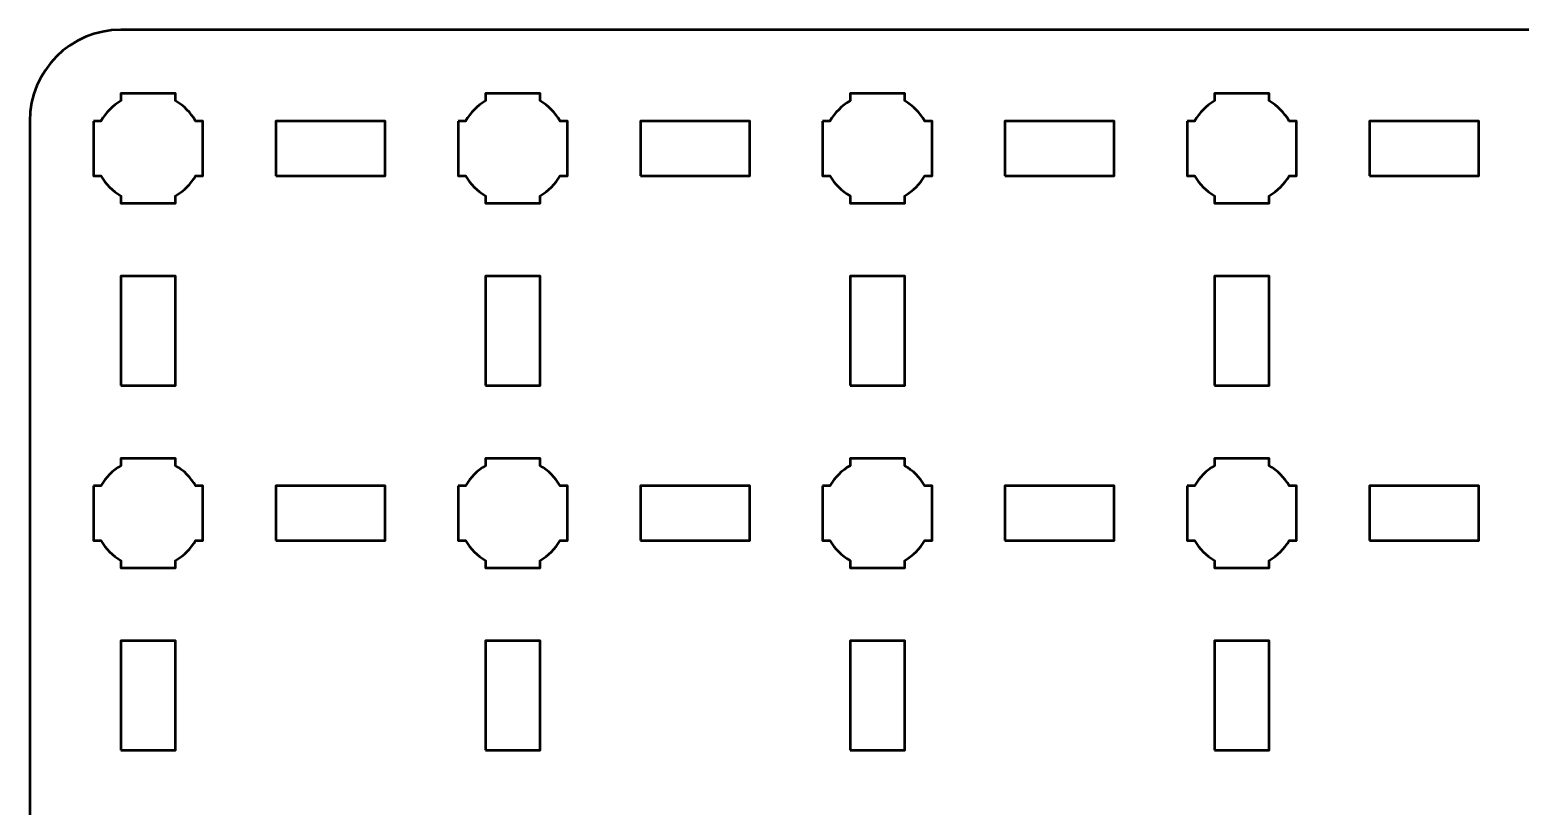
# Model space of a CAD drawing. Header units: centimetres. Extents: x -19.1 to -1.9, y -19.5 to -10.2.
# Drawn here: x -19.15 to -10.97, y -14.46 to -10.2 of the extents above; entities that cross this region are included whole.
import ezdxf

# ---------------------------------------------------------------- set-up
doc = ezdxf.new("R2010")
doc.units = ezdxf.units.CM
doc.header["$MEASUREMENT"] = 0
doc.layers.add('Layer 1', color=7, linetype='Continuous')

msp = doc.modelspace()

# ---------------------------------------------------------------- linework, layer by layer
at = {"layer": 'Layer 1', "lineweight": 53}
for points in [[(-17.8, -11), (-17.2, -11), (-17.2, -10.7), (-17.8, -10.7), (-17.8, -11)], [(-15.8, -11), (-15.2, -11), (-15.2, -10.7), (-15.8, -10.7), (-15.8, -11)], [(-13.8, -11), (-13.2, -11), (-13.2, -10.7), (-13.8, -10.7), (-13.8, -11)], [(-11.8, -11), (-11.2, -11), (-11.2, -10.7), (-11.8, -10.7), (-11.8, -11)], [(-18.65, -12.15), (-18.35, -12.15), (-18.35, -11.55), (-18.65, -11.55), (-18.65, -12.15)], [(-16.65, -12.15), (-16.35, -12.15), (-16.35, -11.55), (-16.65, -11.55), (-16.65, -12.15)], [(-14.65, -12.15), (-14.35, -12.15), (-14.35, -11.55), (-14.65, -11.55), (-14.65, -12.15)], [(-12.65, -12.15), (-12.35, -12.15), (-12.35, -11.55), (-12.65, -11.55), (-12.65, -12.15)], [(-17.8, -13), (-17.2, -13), (-17.2, -12.7), (-17.8, -12.7), (-17.8, -13)], [(-15.8, -13), (-15.2, -13), (-15.2, -12.7), (-15.8, -12.7), (-15.8, -13)], [(-13.8, -13), (-13.2, -13), (-13.2, -12.7), (-13.8, -12.7), (-13.8, -13)], [(-11.8, -13), (-11.2, -13), (-11.2, -12.7), (-11.8, -12.7), (-11.8, -13)], [(-18.65, -14.15), (-18.35, -14.15), (-18.35, -13.55), (-18.65, -13.55), (-18.65, -14.15)], [(-16.65, -14.15), (-16.35, -14.15), (-16.35, -13.55), (-16.65, -13.55), (-16.65, -14.15)], [(-14.65, -14.15), (-14.35, -14.15), (-14.35, -13.55), (-14.65, -13.55), (-14.65, -14.15)], [(-12.65, -14.15), (-12.35, -14.15), (-12.35, -13.55), (-12.65, -13.55), (-12.65, -14.15)]]:
    msp.add_lwpolyline(points, close=True, dxfattribs=at)
for points, knots in [([(-19.15, -19), (-19.15, -19), (-19.15, -10.7), (-19.15, -10.7), (-19.15, -10.7), (-19.15, -10.42391), (-18.92609, -10.2), (-18.65, -10.2), (-18.65, -10.2), (-18.65, -10.2), (-2.35, -10.2), (-2.35, -10.2), (-2.35, -10.2), (-2.07391, -10.2), (-1.85, -10.42391), (-1.85, -10.7), (-1.85, -10.7), (-1.85, -10.7), (-1.85, -19), (-1.85, -19), (-1.85, -19), (-1.85, -19.27609), (-2.07391, -19.5), (-2.35, -19.5), (-2.35, -19.5), (-2.35, -19.5), (-18.65, -19.5), (-18.65, -19.5), (-18.65, -19.5), (-18.92609, -19.5), (-19.15, -19.27609), (-19.15, -19)], [0, 0, 0, 0, 0.125, 0.125, 0.125, 0.125, 0.25, 0.25, 0.25, 0.25, 0.375, 0.375, 0.375, 0.375, 0.5, 0.5, 0.5, 0.5, 0.625, 0.625, 0.625, 0.625, 0.75, 0.75, 0.75, 0.75, 0.875, 0.875, 0.875, 0.875, 1, 1, 1, 1]), ([(-18.8, -10.7), (-18.8, -10.7), (-18.75985, -10.7), (-18.75985, -10.7), (-18.75985, -10.7), (-18.7335, -10.65447), (-18.69553, -10.6165), (-18.65, -10.59015), (-18.65, -10.59015), (-18.65, -10.59015), (-18.65, -10.55), (-18.65, -10.55), (-18.65, -10.55), (-18.65, -10.55), (-18.5, -10.55), (-18.5, -10.55), (-18.5, -10.55), (-18.5, -10.55), (-18.35, -10.55), (-18.35, -10.55), (-18.35, -10.55), (-18.35, -10.55), (-18.35, -10.59015), (-18.35, -10.59015), (-18.35, -10.59015), (-18.30447, -10.6165), (-18.2665, -10.65447), (-18.24015, -10.7), (-18.24015, -10.7), (-18.24015, -10.7), (-18.2, -10.7), (-18.2, -10.7), (-18.2, -10.7), (-18.2, -10.7), (-18.2, -10.85), (-18.2, -10.85), (-18.2, -10.85), (-18.2, -10.85), (-18.2, -11), (-18.2, -11), (-18.2, -11), (-18.2, -11), (-18.24015, -11), (-18.24015, -11), (-18.24015, -11), (-18.2665, -11.04553), (-18.30447, -11.0835), (-18.35, -11.10985), (-18.35, -11.10985), (-18.35, -11.10985), (-18.35, -11.15), (-18.35, -11.15), (-18.35, -11.15), (-18.35, -11.15), (-18.5, -11.15), (-18.5, -11.15), (-18.5, -11.15), (-18.5, -11.15), (-18.65, -11.15), (-18.65, -11.15), (-18.65, -11.15), (-18.65, -11.15), (-18.65, -11.10985), (-18.65, -11.10985), (-18.65, -11.10985), (-18.69553, -11.0835), (-18.7335, -11.04553), (-18.75985, -11), (-18.75985, -11), (-18.75985, -11), (-18.8, -11), (-18.8, -11), (-18.8, -11), (-18.8, -11), (-18.8, -10.85), (-18.8, -10.85), (-18.8, -10.85), (-18.8, -10.85), (-18.8, -10.7), (-18.8, -10.7)], [0, 0, 0, 0, 0.05, 0.05, 0.05, 0.05, 0.1, 0.1, 0.1, 0.1, 0.15, 0.15, 0.15, 0.15, 0.2, 0.2, 0.2, 0.2, 0.25, 0.25, 0.25, 0.25, 0.3, 0.3, 0.3, 0.3, 0.35, 0.35, 0.35, 0.35, 0.4, 0.4, 0.4, 0.4, 0.45, 0.45, 0.45, 0.45, 0.5, 0.5, 0.5, 0.5, 0.55, 0.55, 0.55, 0.55, 0.6, 0.6, 0.6, 0.6, 0.65, 0.65, 0.65, 0.65, 0.7, 0.7, 0.7, 0.7, 0.75, 0.75, 0.75, 0.75, 0.8, 0.8, 0.8, 0.8, 0.85, 0.85, 0.85, 0.85, 0.9, 0.9, 0.9, 0.9, 0.95, 0.95, 0.95, 0.95, 1, 1, 1, 1]), ([(-16.8, -10.7), (-16.8, -10.7), (-16.75985, -10.7), (-16.75985, -10.7), (-16.75985, -10.7), (-16.7335, -10.65447), (-16.69553, -10.6165), (-16.65, -10.59015), (-16.65, -10.59015), (-16.65, -10.59015), (-16.65, -10.55), (-16.65, -10.55), (-16.65, -10.55), (-16.65, -10.55), (-16.5, -10.55), (-16.5, -10.55), (-16.5, -10.55), (-16.5, -10.55), (-16.35, -10.55), (-16.35, -10.55), (-16.35, -10.55), (-16.35, -10.55), (-16.35, -10.59015), (-16.35, -10.59015), (-16.35, -10.59015), (-16.30447, -10.6165), (-16.2665, -10.65447), (-16.24015, -10.7), (-16.24015, -10.7), (-16.24015, -10.7), (-16.2, -10.7), (-16.2, -10.7), (-16.2, -10.7), (-16.2, -10.7), (-16.2, -10.85), (-16.2, -10.85), (-16.2, -10.85), (-16.2, -10.85), (-16.2, -11), (-16.2, -11), (-16.2, -11), (-16.2, -11), (-16.24015, -11), (-16.24015, -11), (-16.24015, -11), (-16.2665, -11.04553), (-16.30447, -11.0835), (-16.35, -11.10985), (-16.35, -11.10985), (-16.35, -11.10985), (-16.35, -11.15), (-16.35, -11.15), (-16.35, -11.15), (-16.35, -11.15), (-16.5, -11.15), (-16.5, -11.15), (-16.5, -11.15), (-16.5, -11.15), (-16.65, -11.15), (-16.65, -11.15), (-16.65, -11.15), (-16.65, -11.15), (-16.65, -11.10985), (-16.65, -11.10985), (-16.65, -11.10985), (-16.69553, -11.0835), (-16.7335, -11.04553), (-16.75985, -11), (-16.75985, -11), (-16.75985, -11), (-16.8, -11), (-16.8, -11), (-16.8, -11), (-16.8, -11), (-16.8, -10.85), (-16.8, -10.85), (-16.8, -10.85), (-16.8, -10.85), (-16.8, -10.7), (-16.8, -10.7)], [0, 0, 0, 0, 0.05, 0.05, 0.05, 0.05, 0.1, 0.1, 0.1, 0.1, 0.15, 0.15, 0.15, 0.15, 0.2, 0.2, 0.2, 0.2, 0.25, 0.25, 0.25, 0.25, 0.3, 0.3, 0.3, 0.3, 0.35, 0.35, 0.35, 0.35, 0.4, 0.4, 0.4, 0.4, 0.45, 0.45, 0.45, 0.45, 0.5, 0.5, 0.5, 0.5, 0.55, 0.55, 0.55, 0.55, 0.6, 0.6, 0.6, 0.6, 0.65, 0.65, 0.65, 0.65, 0.7, 0.7, 0.7, 0.7, 0.75, 0.75, 0.75, 0.75, 0.8, 0.8, 0.8, 0.8, 0.85, 0.85, 0.85, 0.85, 0.9, 0.9, 0.9, 0.9, 0.95, 0.95, 0.95, 0.95, 1, 1, 1, 1]), ([(-14.8, -10.7), (-14.8, -10.7), (-14.75985, -10.7), (-14.75985, -10.7), (-14.75985, -10.7), (-14.7335, -10.65447), (-14.69553, -10.6165), (-14.65, -10.59015), (-14.65, -10.59015), (-14.65, -10.59015), (-14.65, -10.55), (-14.65, -10.55), (-14.65, -10.55), (-14.65, -10.55), (-14.5, -10.55), (-14.5, -10.55), (-14.5, -10.55), (-14.5, -10.55), (-14.35, -10.55), (-14.35, -10.55), (-14.35, -10.55), (-14.35, -10.55), (-14.35, -10.59015), (-14.35, -10.59015), (-14.35, -10.59015), (-14.30447, -10.6165), (-14.2665, -10.65447), (-14.24015, -10.7), (-14.24015, -10.7), (-14.24015, -10.7), (-14.2, -10.7), (-14.2, -10.7), (-14.2, -10.7), (-14.2, -10.7), (-14.2, -10.85), (-14.2, -10.85), (-14.2, -10.85), (-14.2, -10.85), (-14.2, -11), (-14.2, -11), (-14.2, -11), (-14.2, -11), (-14.24015, -11), (-14.24015, -11), (-14.24015, -11), (-14.2665, -11.04553), (-14.30447, -11.0835), (-14.35, -11.10985), (-14.35, -11.10985), (-14.35, -11.10985), (-14.35, -11.15), (-14.35, -11.15), (-14.35, -11.15), (-14.35, -11.15), (-14.5, -11.15), (-14.5, -11.15), (-14.5, -11.15), (-14.5, -11.15), (-14.65, -11.15), (-14.65, -11.15), (-14.65, -11.15), (-14.65, -11.15), (-14.65, -11.10985), (-14.65, -11.10985), (-14.65, -11.10985), (-14.69553, -11.0835), (-14.7335, -11.04553), (-14.75985, -11), (-14.75985, -11), (-14.75985, -11), (-14.8, -11), (-14.8, -11), (-14.8, -11), (-14.8, -11), (-14.8, -10.85), (-14.8, -10.85), (-14.8, -10.85), (-14.8, -10.85), (-14.8, -10.7), (-14.8, -10.7)], [0, 0, 0, 0, 0.05, 0.05, 0.05, 0.05, 0.1, 0.1, 0.1, 0.1, 0.15, 0.15, 0.15, 0.15, 0.2, 0.2, 0.2, 0.2, 0.25, 0.25, 0.25, 0.25, 0.3, 0.3, 0.3, 0.3, 0.35, 0.35, 0.35, 0.35, 0.4, 0.4, 0.4, 0.4, 0.45, 0.45, 0.45, 0.45, 0.5, 0.5, 0.5, 0.5, 0.55, 0.55, 0.55, 0.55, 0.6, 0.6, 0.6, 0.6, 0.65, 0.65, 0.65, 0.65, 0.7, 0.7, 0.7, 0.7, 0.75, 0.75, 0.75, 0.75, 0.8, 0.8, 0.8, 0.8, 0.85, 0.85, 0.85, 0.85, 0.9, 0.9, 0.9, 0.9, 0.95, 0.95, 0.95, 0.95, 1, 1, 1, 1]), ([(-12.8, -10.7), (-12.8, -10.7), (-12.75985, -10.7), (-12.75985, -10.7), (-12.75985, -10.7), (-12.7335, -10.65447), (-12.69553, -10.6165), (-12.65, -10.59015), (-12.65, -10.59015), (-12.65, -10.59015), (-12.65, -10.55), (-12.65, -10.55), (-12.65, -10.55), (-12.65, -10.55), (-12.5, -10.55), (-12.5, -10.55), (-12.5, -10.55), (-12.5, -10.55), (-12.35, -10.55), (-12.35, -10.55), (-12.35, -10.55), (-12.35, -10.55), (-12.35, -10.59015), (-12.35, -10.59015), (-12.35, -10.59015), (-12.30447, -10.6165), (-12.2665, -10.65447), (-12.24015, -10.7), (-12.24015, -10.7), (-12.24015, -10.7), (-12.2, -10.7), (-12.2, -10.7), (-12.2, -10.7), (-12.2, -10.7), (-12.2, -10.85), (-12.2, -10.85), (-12.2, -10.85), (-12.2, -10.85), (-12.2, -11), (-12.2, -11), (-12.2, -11), (-12.2, -11), (-12.24015, -11), (-12.24015, -11), (-12.24015, -11), (-12.2665, -11.04553), (-12.30447, -11.0835), (-12.35, -11.10985), (-12.35, -11.10985), (-12.35, -11.10985), (-12.35, -11.15), (-12.35, -11.15), (-12.35, -11.15), (-12.35, -11.15), (-12.5, -11.15), (-12.5, -11.15), (-12.5, -11.15), (-12.5, -11.15), (-12.65, -11.15), (-12.65, -11.15), (-12.65, -11.15), (-12.65, -11.15), (-12.65, -11.10985), (-12.65, -11.10985), (-12.65, -11.10985), (-12.69553, -11.0835), (-12.7335, -11.04553), (-12.75985, -11), (-12.75985, -11), (-12.75985, -11), (-12.8, -11), (-12.8, -11), (-12.8, -11), (-12.8, -11), (-12.8, -10.85), (-12.8, -10.85), (-12.8, -10.85), (-12.8, -10.85), (-12.8, -10.7), (-12.8, -10.7)], [0, 0, 0, 0, 0.05, 0.05, 0.05, 0.05, 0.1, 0.1, 0.1, 0.1, 0.15, 0.15, 0.15, 0.15, 0.2, 0.2, 0.2, 0.2, 0.25, 0.25, 0.25, 0.25, 0.3, 0.3, 0.3, 0.3, 0.35, 0.35, 0.35, 0.35, 0.4, 0.4, 0.4, 0.4, 0.45, 0.45, 0.45, 0.45, 0.5, 0.5, 0.5, 0.5, 0.55, 0.55, 0.55, 0.55, 0.6, 0.6, 0.6, 0.6, 0.65, 0.65, 0.65, 0.65, 0.7, 0.7, 0.7, 0.7, 0.75, 0.75, 0.75, 0.75, 0.8, 0.8, 0.8, 0.8, 0.85, 0.85, 0.85, 0.85, 0.9, 0.9, 0.9, 0.9, 0.95, 0.95, 0.95, 0.95, 1, 1, 1, 1]), ([(-18.8, -12.7), (-18.8, -12.7), (-18.75985, -12.7), (-18.75985, -12.7), (-18.75985, -12.7), (-18.7335, -12.65447), (-18.69553, -12.6165), (-18.65, -12.59015), (-18.65, -12.59015), (-18.65, -12.59015), (-18.65, -12.55), (-18.65, -12.55), (-18.65, -12.55), (-18.65, -12.55), (-18.5, -12.55), (-18.5, -12.55), (-18.5, -12.55), (-18.5, -12.55), (-18.35, -12.55), (-18.35, -12.55), (-18.35, -12.55), (-18.35, -12.55), (-18.35, -12.59015), (-18.35, -12.59015), (-18.35, -12.59015), (-18.30447, -12.6165), (-18.2665, -12.65447), (-18.24015, -12.7), (-18.24015, -12.7), (-18.24015, -12.7), (-18.2, -12.7), (-18.2, -12.7), (-18.2, -12.7), (-18.2, -12.7), (-18.2, -12.85), (-18.2, -12.85), (-18.2, -12.85), (-18.2, -12.85), (-18.2, -13), (-18.2, -13), (-18.2, -13), (-18.2, -13), (-18.24015, -13), (-18.24015, -13), (-18.24015, -13), (-18.2665, -13.04553), (-18.30447, -13.0835), (-18.35, -13.10985), (-18.35, -13.10985), (-18.35, -13.10985), (-18.35, -13.15), (-18.35, -13.15), (-18.35, -13.15), (-18.35, -13.15), (-18.5, -13.15), (-18.5, -13.15), (-18.5, -13.15), (-18.5, -13.15), (-18.65, -13.15), (-18.65, -13.15), (-18.65, -13.15), (-18.65, -13.15), (-18.65, -13.10985), (-18.65, -13.10985), (-18.65, -13.10985), (-18.69553, -13.0835), (-18.7335, -13.04553), (-18.75985, -13), (-18.75985, -13), (-18.75985, -13), (-18.8, -13), (-18.8, -13), (-18.8, -13), (-18.8, -13), (-18.8, -12.85), (-18.8, -12.85), (-18.8, -12.85), (-18.8, -12.85), (-18.8, -12.7), (-18.8, -12.7)], [0, 0, 0, 0, 0.05, 0.05, 0.05, 0.05, 0.1, 0.1, 0.1, 0.1, 0.15, 0.15, 0.15, 0.15, 0.2, 0.2, 0.2, 0.2, 0.25, 0.25, 0.25, 0.25, 0.3, 0.3, 0.3, 0.3, 0.35, 0.35, 0.35, 0.35, 0.4, 0.4, 0.4, 0.4, 0.45, 0.45, 0.45, 0.45, 0.5, 0.5, 0.5, 0.5, 0.55, 0.55, 0.55, 0.55, 0.6, 0.6, 0.6, 0.6, 0.65, 0.65, 0.65, 0.65, 0.7, 0.7, 0.7, 0.7, 0.75, 0.75, 0.75, 0.75, 0.8, 0.8, 0.8, 0.8, 0.85, 0.85, 0.85, 0.85, 0.9, 0.9, 0.9, 0.9, 0.95, 0.95, 0.95, 0.95, 1, 1, 1, 1]), ([(-16.8, -12.7), (-16.8, -12.7), (-16.75985, -12.7), (-16.75985, -12.7), (-16.75985, -12.7), (-16.7335, -12.65447), (-16.69553, -12.6165), (-16.65, -12.59015), (-16.65, -12.59015), (-16.65, -12.59015), (-16.65, -12.55), (-16.65, -12.55), (-16.65, -12.55), (-16.65, -12.55), (-16.5, -12.55), (-16.5, -12.55), (-16.5, -12.55), (-16.5, -12.55), (-16.35, -12.55), (-16.35, -12.55), (-16.35, -12.55), (-16.35, -12.55), (-16.35, -12.59015), (-16.35, -12.59015), (-16.35, -12.59015), (-16.30447, -12.6165), (-16.2665, -12.65447), (-16.24015, -12.7), (-16.24015, -12.7), (-16.24015, -12.7), (-16.2, -12.7), (-16.2, -12.7), (-16.2, -12.7), (-16.2, -12.7), (-16.2, -12.85), (-16.2, -12.85), (-16.2, -12.85), (-16.2, -12.85), (-16.2, -13), (-16.2, -13), (-16.2, -13), (-16.2, -13), (-16.24015, -13), (-16.24015, -13), (-16.24015, -13), (-16.2665, -13.04553), (-16.30447, -13.0835), (-16.35, -13.10985), (-16.35, -13.10985), (-16.35, -13.10985), (-16.35, -13.15), (-16.35, -13.15), (-16.35, -13.15), (-16.35, -13.15), (-16.5, -13.15), (-16.5, -13.15), (-16.5, -13.15), (-16.5, -13.15), (-16.65, -13.15), (-16.65, -13.15), (-16.65, -13.15), (-16.65, -13.15), (-16.65, -13.10985), (-16.65, -13.10985), (-16.65, -13.10985), (-16.69553, -13.0835), (-16.7335, -13.04553), (-16.75985, -13), (-16.75985, -13), (-16.75985, -13), (-16.8, -13), (-16.8, -13), (-16.8, -13), (-16.8, -13), (-16.8, -12.85), (-16.8, -12.85), (-16.8, -12.85), (-16.8, -12.85), (-16.8, -12.7), (-16.8, -12.7)], [0, 0, 0, 0, 0.05, 0.05, 0.05, 0.05, 0.1, 0.1, 0.1, 0.1, 0.15, 0.15, 0.15, 0.15, 0.2, 0.2, 0.2, 0.2, 0.25, 0.25, 0.25, 0.25, 0.3, 0.3, 0.3, 0.3, 0.35, 0.35, 0.35, 0.35, 0.4, 0.4, 0.4, 0.4, 0.45, 0.45, 0.45, 0.45, 0.5, 0.5, 0.5, 0.5, 0.55, 0.55, 0.55, 0.55, 0.6, 0.6, 0.6, 0.6, 0.65, 0.65, 0.65, 0.65, 0.7, 0.7, 0.7, 0.7, 0.75, 0.75, 0.75, 0.75, 0.8, 0.8, 0.8, 0.8, 0.85, 0.85, 0.85, 0.85, 0.9, 0.9, 0.9, 0.9, 0.95, 0.95, 0.95, 0.95, 1, 1, 1, 1]), ([(-14.8, -12.7), (-14.8, -12.7), (-14.75985, -12.7), (-14.75985, -12.7), (-14.75985, -12.7), (-14.7335, -12.65447), (-14.69553, -12.6165), (-14.65, -12.59015), (-14.65, -12.59015), (-14.65, -12.59015), (-14.65, -12.55), (-14.65, -12.55), (-14.65, -12.55), (-14.65, -12.55), (-14.5, -12.55), (-14.5, -12.55), (-14.5, -12.55), (-14.5, -12.55), (-14.35, -12.55), (-14.35, -12.55), (-14.35, -12.55), (-14.35, -12.55), (-14.35, -12.59015), (-14.35, -12.59015), (-14.35, -12.59015), (-14.30447, -12.6165), (-14.2665, -12.65447), (-14.24015, -12.7), (-14.24015, -12.7), (-14.24015, -12.7), (-14.2, -12.7), (-14.2, -12.7), (-14.2, -12.7), (-14.2, -12.7), (-14.2, -12.85), (-14.2, -12.85), (-14.2, -12.85), (-14.2, -12.85), (-14.2, -13), (-14.2, -13), (-14.2, -13), (-14.2, -13), (-14.24015, -13), (-14.24015, -13), (-14.24015, -13), (-14.2665, -13.04553), (-14.30447, -13.0835), (-14.35, -13.10985), (-14.35, -13.10985), (-14.35, -13.10985), (-14.35, -13.15), (-14.35, -13.15), (-14.35, -13.15), (-14.35, -13.15), (-14.5, -13.15), (-14.5, -13.15), (-14.5, -13.15), (-14.5, -13.15), (-14.65, -13.15), (-14.65, -13.15), (-14.65, -13.15), (-14.65, -13.15), (-14.65, -13.10985), (-14.65, -13.10985), (-14.65, -13.10985), (-14.69553, -13.0835), (-14.7335, -13.04553), (-14.75985, -13), (-14.75985, -13), (-14.75985, -13), (-14.8, -13), (-14.8, -13), (-14.8, -13), (-14.8, -13), (-14.8, -12.85), (-14.8, -12.85), (-14.8, -12.85), (-14.8, -12.85), (-14.8, -12.7), (-14.8, -12.7)], [0, 0, 0, 0, 0.05, 0.05, 0.05, 0.05, 0.1, 0.1, 0.1, 0.1, 0.15, 0.15, 0.15, 0.15, 0.2, 0.2, 0.2, 0.2, 0.25, 0.25, 0.25, 0.25, 0.3, 0.3, 0.3, 0.3, 0.35, 0.35, 0.35, 0.35, 0.4, 0.4, 0.4, 0.4, 0.45, 0.45, 0.45, 0.45, 0.5, 0.5, 0.5, 0.5, 0.55, 0.55, 0.55, 0.55, 0.6, 0.6, 0.6, 0.6, 0.65, 0.65, 0.65, 0.65, 0.7, 0.7, 0.7, 0.7, 0.75, 0.75, 0.75, 0.75, 0.8, 0.8, 0.8, 0.8, 0.85, 0.85, 0.85, 0.85, 0.9, 0.9, 0.9, 0.9, 0.95, 0.95, 0.95, 0.95, 1, 1, 1, 1]), ([(-12.8, -12.7), (-12.8, -12.7), (-12.75985, -12.7), (-12.75985, -12.7), (-12.75985, -12.7), (-12.7335, -12.65447), (-12.69553, -12.6165), (-12.65, -12.59015), (-12.65, -12.59015), (-12.65, -12.59015), (-12.65, -12.55), (-12.65, -12.55), (-12.65, -12.55), (-12.65, -12.55), (-12.5, -12.55), (-12.5, -12.55), (-12.5, -12.55), (-12.5, -12.55), (-12.35, -12.55), (-12.35, -12.55), (-12.35, -12.55), (-12.35, -12.55), (-12.35, -12.59015), (-12.35, -12.59015), (-12.35, -12.59015), (-12.30447, -12.6165), (-12.2665, -12.65447), (-12.24015, -12.7), (-12.24015, -12.7), (-12.24015, -12.7), (-12.2, -12.7), (-12.2, -12.7), (-12.2, -12.7), (-12.2, -12.7), (-12.2, -12.85), (-12.2, -12.85), (-12.2, -12.85), (-12.2, -12.85), (-12.2, -13), (-12.2, -13), (-12.2, -13), (-12.2, -13), (-12.24015, -13), (-12.24015, -13), (-12.24015, -13), (-12.2665, -13.04553), (-12.30447, -13.0835), (-12.35, -13.10985), (-12.35, -13.10985), (-12.35, -13.10985), (-12.35, -13.15), (-12.35, -13.15), (-12.35, -13.15), (-12.35, -13.15), (-12.5, -13.15), (-12.5, -13.15), (-12.5, -13.15), (-12.5, -13.15), (-12.65, -13.15), (-12.65, -13.15), (-12.65, -13.15), (-12.65, -13.15), (-12.65, -13.10985), (-12.65, -13.10985), (-12.65, -13.10985), (-12.69553, -13.0835), (-12.7335, -13.04553), (-12.75985, -13), (-12.75985, -13), (-12.75985, -13), (-12.8, -13), (-12.8, -13), (-12.8, -13), (-12.8, -13), (-12.8, -12.85), (-12.8, -12.85), (-12.8, -12.85), (-12.8, -12.85), (-12.8, -12.7), (-12.8, -12.7)], [0, 0, 0, 0, 0.05, 0.05, 0.05, 0.05, 0.1, 0.1, 0.1, 0.1, 0.15, 0.15, 0.15, 0.15, 0.2, 0.2, 0.2, 0.2, 0.25, 0.25, 0.25, 0.25, 0.3, 0.3, 0.3, 0.3, 0.35, 0.35, 0.35, 0.35, 0.4, 0.4, 0.4, 0.4, 0.45, 0.45, 0.45, 0.45, 0.5, 0.5, 0.5, 0.5, 0.55, 0.55, 0.55, 0.55, 0.6, 0.6, 0.6, 0.6, 0.65, 0.65, 0.65, 0.65, 0.7, 0.7, 0.7, 0.7, 0.75, 0.75, 0.75, 0.75, 0.8, 0.8, 0.8, 0.8, 0.85, 0.85, 0.85, 0.85, 0.9, 0.9, 0.9, 0.9, 0.95, 0.95, 0.95, 0.95, 1, 1, 1, 1])]:
    msp.add_open_spline(points, degree=3, knots=knots, dxfattribs=at)

doc.saveas('drawing.dxf')
